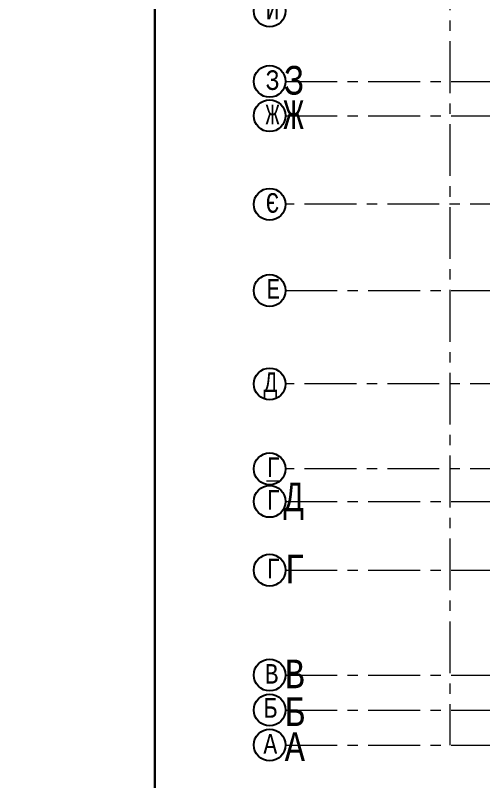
# Model space of a CAD drawing. Header units: millimetres. Extents: x -689206 to 4969298, y -1019800 to 703299.
# Drawn here: x 323329 to 343440, y -372065 to -339178 of the extents above; entities that cross this region are included whole.
import ezdxf

# ---------------------------------------------------------------- set-up
doc = ezdxf.new("R2010")
doc.units = ezdxf.units.MM
doc.linetypes.add('осеваяX2', pattern=[101.6, 63.5, -12.7, 12.7, -12.7])
doc.layers.add('внешняярамка', color=7, linetype='Continuous', lineweight=5, plot=False)
for name, color, linetype, lineweight in [('РАЗМЕРЫ', 7, 'Continuous', 9), ('стены', 7, 'Continuous', 20), ('Штамп', 7, 'Continuous', 5)]:
    doc.layers.add(name, color=color, linetype=linetype, lineweight=lineweight)
doc.layers.add('сетка', color=104, linetype='Continuous')
doc.styles.add('Аннотативный', font='isocteur.ttf', dxfattribs={"width": 0.7, "height": 250})

msp = doc.modelspace()

# ---------------------------------------------------------------- linework, layer by layer
at = {"layer": 'внешняярамка', "lineweight": 5, "ltscale": 50, "const_width": 3}
msp.add_lwpolyline([(323330, -402918.3), (449228.7, -402918.3), (449228.7, -313890), (323330, -313890), (323330, -402918.3)], dxfattribs=at)
at = {"layer": 'РАЗМЕРЫ', "linetype": 'осеваяX2', "lineweight": 5, "ltscale": 35}
for p, q in [((401980.5, -347288), (334927.8, -347288)), ((401980.5, -354998), (334927.8, -354998)), ((401980.5, -358642.7), (334927.8, -358642.7))]:
    msp.add_line(p, q, dxfattribs=at)
at = {"layer": 'сетка', "color": 0}
for centre in [(334247, -338987.8), (334247, -342015.2), (334247, -343487.8), (334247, -347285.8), (334247, -350987.8), (334247, -354995.8), (334247, -358640.5), (334247, -360039.8), (334247, -362987.8), (334247, -367489.8), (334247, -368989.8), (334247, -370489.8)]:
    msp.add_circle(centre, 680.7, dxfattribs=at)
at = {"layer": 'стены', "linetype": 'осеваяX2', "lineweight": 5, "ltscale": 35}
for p, q in [((341980.5, -329624.6), (341980.5, -370492)), ((334927.8, -342017.4), (401980.5, -342017.4)), ((334927.8, -343490), (401980.5, -343490)), ((334927.8, -350990), (401980.5, -350990)), ((334927.8, -360042), (401980.5, -360042)), ((334927.8, -362990), (401980.5, -362990)), ((334927.8, -367492), (401980.5, -367492)), ((334927.8, -368992), (401980.5, -368992)), ((334927.8, -370492), (401980.5, -370492))]:
    msp.add_line(p, q, dxfattribs=at)
at = {"layer": 'Штамп', "lineweight": 30}
msp.add_lwpolyline([(329325.2, -401419.5), (447729.9, -401419.5), (447729.9, -315388.8), (329325.2, -315388.8)], close=True, dxfattribs=at)

# ---------------------------------------------------------------- texts
at = {"layer": 'РАЗМЕРЫ', "lineweight": 5, "ltscale": 35, "width": 7009.377, "attachment_point": 1, "style": 'Аннотативный'}
for s, insert, char_height in [('И', (334076.1, -338511.1), 841.3), ('З', (334076.1, -341538.5), 841.3), ('Ж', (334076.1, -343011.1), 841.3), ('Є', (334076.1, -346809), 841.3), ('Е', (334111.3, -350493.4), 841.3), ('Д', (333991.1, -354501.4), 841.3), ('{\\LГ}', (334111.3, -358146.2), 841.28), ('Г', (334111.3, -359545.4), 841.3), ('Г', (334111.3, -362493.4), 841.3), ('В', (334037.1, -367015.7), 841.3), ('Б', (333982.1, -368480.3), 841.3), ('А', (333982.1, -370020.3), 841.3)]:
    msp.add_mtext(s, dxfattribs=dict(at, insert=insert, char_height=char_height))
at = {"layer": 'сетка', "color": 0, "char_height": 1230.9, "width": 181.646, "attachment_point": 1, "style": 'Аннотативный'}
for s, insert in [('З', (334858.9, -341349.8)), ('Ж', (334843.7, -342822.3)), ('Д', (334849.1, -359231.3)), ('Г', (334896.8, -362322.3)), ('В', (334896.8, -366824.3)), ('Б', (334896.8, -368443.3)), ('А', (334899.1, -369943.3))]:
    msp.add_mtext(s, dxfattribs=dict(at, insert=insert))

doc.saveas('drawing.dxf')
